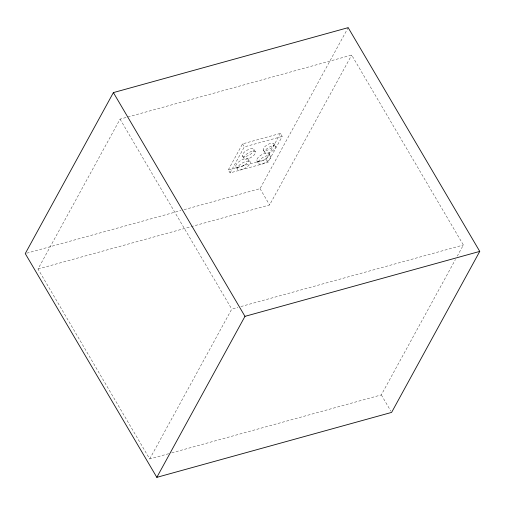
<?xml version="1.0" encoding="UTF-8"?>
<svg xmlns="http://www.w3.org/2000/svg" width="505" height="505" viewBox="0 0 505 505"><rect width="100%" height="100%" fill="white"/><g stroke="black" fill="none" stroke-linecap="round" stroke-linejoin="round"><path stroke-width="0.38" stroke-dasharray="2.52 1.89" d="M168.695 453.711L149.707 458.963L38.014 269.02L120.07 119.142L351.669 55.07L463.369 245.013L457.315 256.067M228.292 169.882L242.526 143.887L280.433 133.396L282.213 136.426L267.978 162.421L230.072 172.912L228.292 169.882L266.198 159.391L280.433 133.396M230.072 172.912L244.306 146.917L282.213 136.426M184.047 209.67L260.031 188.649L348.172 27.649M38.014 269.02L269.613 204.948L351.669 55.07M149.707 458.963L231.763 309.085L237.842 307.406M171.732 452.871L381.313 394.891L455.428 259.519M26.771 253.182L181.011 210.509M240.879 306.56L463.369 245.013M274.064 143.9A6.193 2.474 -30.5 0 1 266.722 150.414A6.193 2.474 -30.5 0 1 265.163 146.362A6.193 2.474 -30.5 0 1 274.064 143.9L275.566 146.469A6.193 2.474 -30.5 0 1 268.231 152.977A6.193 2.474 -30.5 0 1 266.672 148.924A6.193 2.474 -30.5 0 1 275.566 146.469M269.152 153.855A7.083 2.834 -30.5 0 1 260.763 161.297A7.083 2.834 -30.5 0 1 258.983 156.67A7.083 2.834 -30.5 0 1 269.152 153.855L270.661 156.417A7.083 2.834 -30.5 0 1 262.272 163.866A7.083 2.834 -30.5 0 1 260.492 159.233A7.083 2.834 -30.5 0 1 270.661 156.417M263.238 149.884L264.746 152.447M266.198 159.391L267.978 162.421M253.964 149.404A6.634 2.658 -30.5 0 1 246.105 156.38A6.634 2.658 -30.5 0 1 244.439 152.037A6.634 2.658 -30.5 0 1 253.964 149.404L255.473 151.967A6.634 2.658 -30.5 0 1 247.608 158.942A6.634 2.658 -30.5 0 1 245.941 154.599A6.634 2.658 -30.5 0 1 255.473 151.967M256.78 160.691L258.289 163.26M242.526 143.887L244.306 146.917M248.719 159.435A7.373 2.948 -30.5 0 1 239.976 167.193A7.373 2.948 -30.5 0 1 238.126 162.37A7.373 2.948 -30.5 0 1 248.719 159.435L250.221 162.004A7.373 2.948 -30.5 0 1 241.485 169.756A7.373 2.948 -30.5 0 1 239.635 164.933A7.373 2.948 -30.5 0 1 250.221 162.004M242.368 155.811L243.877 158.374M260.031 188.649L269.613 204.948M381.313 394.891L390.813 411.051M235.829 166.562L237.337 169.125M120.07 119.142L231.763 309.085M243.536 165.627L244.035 165.419L243.536 165.627"/><path stroke-width="0.76" d="M113.391 92.598L25.25 253.598L156.828 477.351L391.609 412.402L479.75 251.402L348.172 27.649L113.391 92.598L244.969 316.351L156.828 477.351M244.969 316.351L479.75 251.402"/></g></svg>
